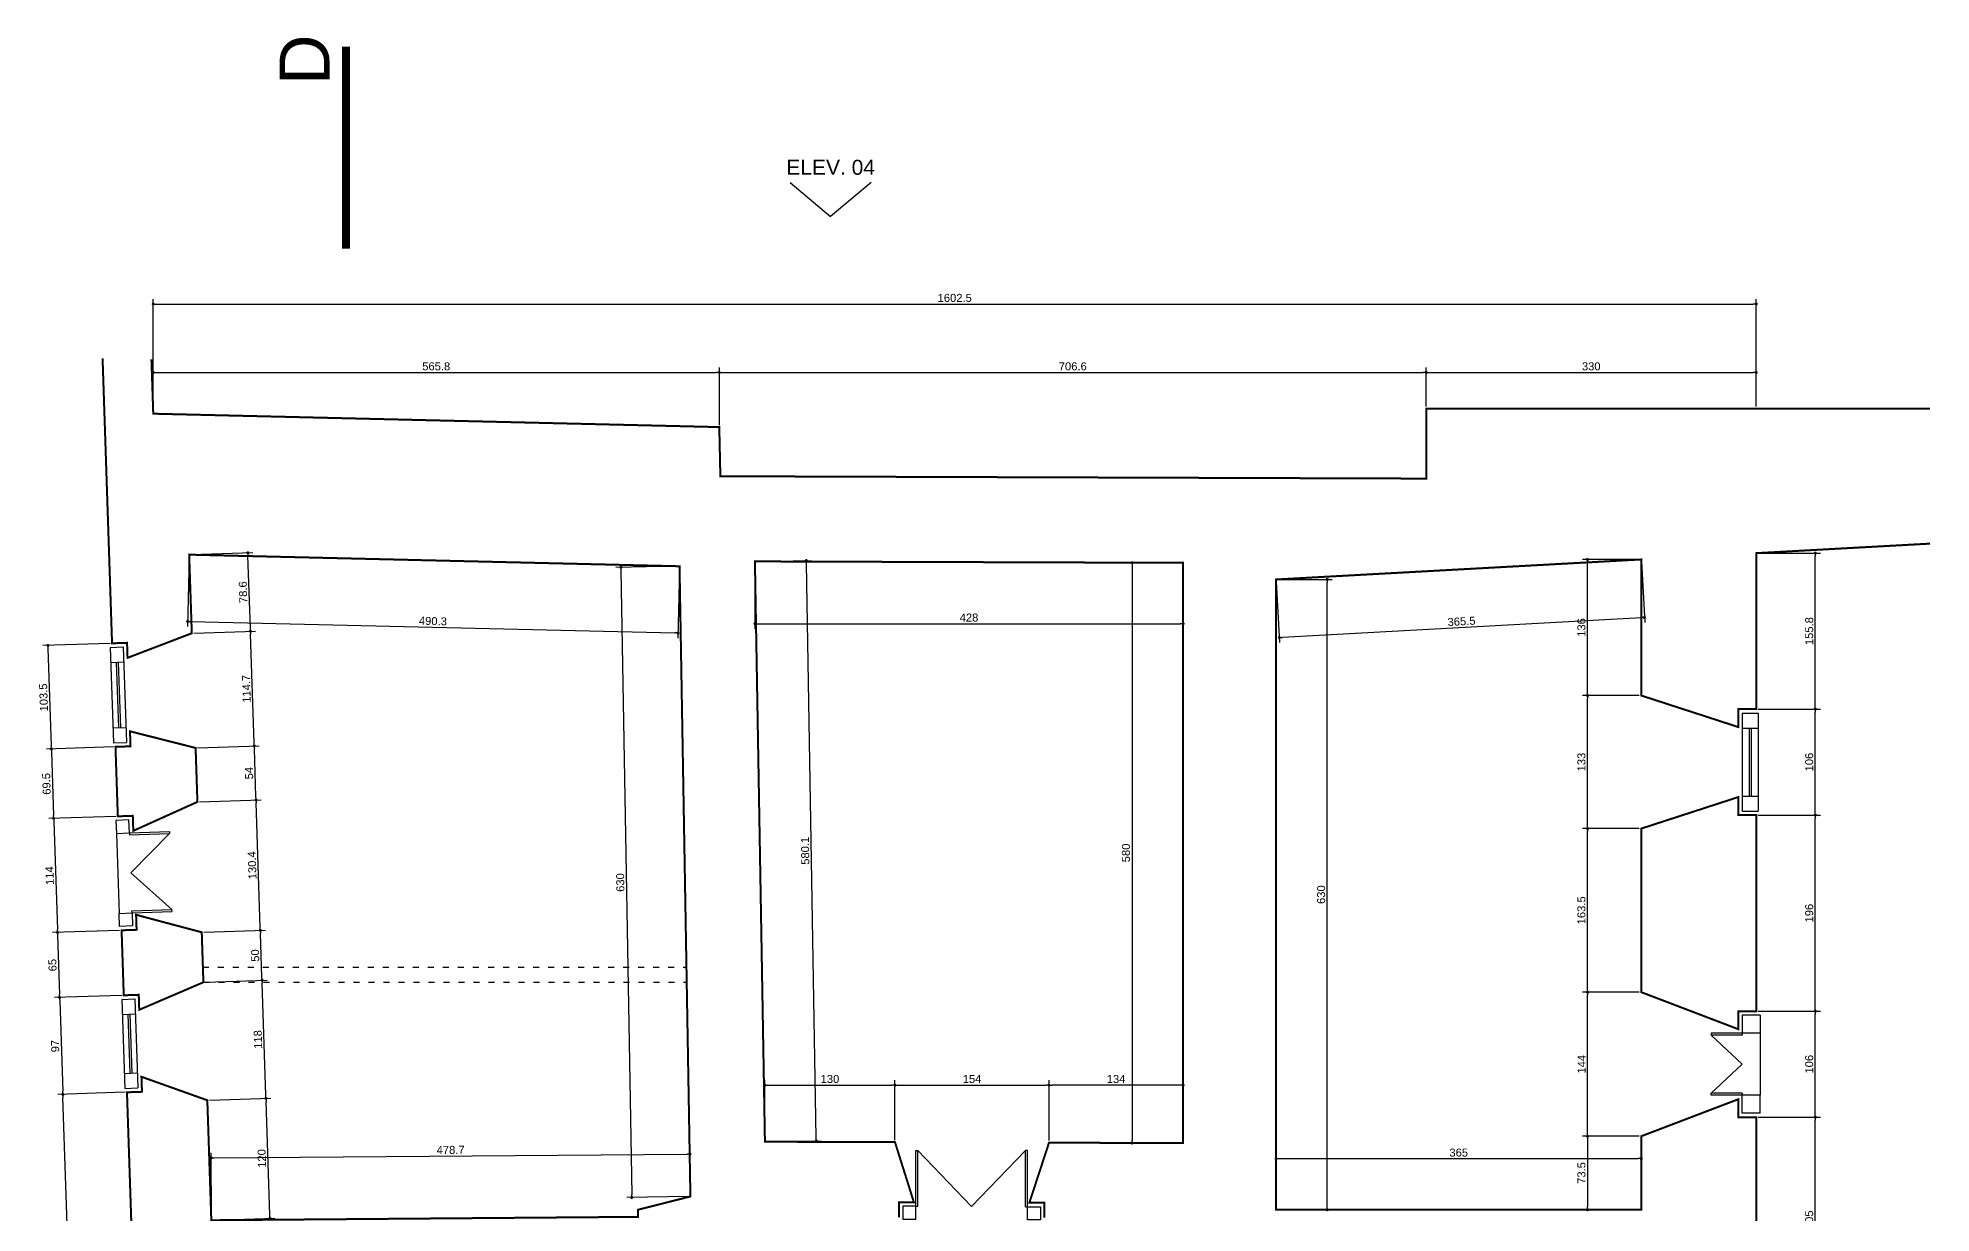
# Model space of a CAD drawing. Extents: x 18300 to 45581, y 436 to 7791.
# Drawn here: x 18641 to 20533, y 6617 to 7791 of the extents above; entities that cross this region are included whole.
import ezdxf

# ---------------------------------------------------------------- set-up
doc = ezdxf.new("R2010")
doc.units = 0
doc.header["$PDMODE"] = 35
doc.linetypes.add('ACAD_ISO03W100', pattern=[30, 12, -18])
doc.linetypes.add('CENTER2', pattern=[28.575, 19.05, -3.175, 3.175, -3.175])
doc.layers.get('0').update_dxf_attribs({"linetype": 'CONTINUOUS'})
doc.layers.get('DEFPOINTS').update_dxf_attribs({"linetype": 'CONTINUOUS'})
for name, color, linetype in [('COTA', 7, 'CONTINUOUS'), ('PAREDE', 7, 'CONTINUOUS'), ('PAREDE_FINA', 7, 'CONTINUOUS')]:
    doc.layers.add(name, color=color, linetype=linetype)
doc.styles.add('TEXTO', font='ARIAL.TTF')
doc.dimstyles.new('COTA', dxfattribs={"dimtxt": 8, "dimasz": 3, "dimexe": 5, "dimexo": 2, "dimgap": 2, "dimtad": 1, "dimdec": 1, "dimzin": 9, "dimdsep": 46, "dimtxsty": 'TEXTO', "dimblk1": 'DOT', "dimblk2": 'DOT', "dimsah": 1, "dimcen": 0, "dimclrd": 256, "dimclre": 256, "dimclrt": 256, "dimadec": 0, "dimazin": 0, "dimtfac": 0.06, "dimtdec": 1, "dimtmove": 0, "dimatfit": 3, "dimldrblk": 'DOT', "dimfxl": 1, "dimtolj": 1, "dimtzin": 0, "dimarcsym": 0})

# ---------------------------------------------------------------- blocks, each defined once
blk = doc.blocks.new('_DOT')
at = {"color": 0, "linetype": 'ByBlock'}
blk.add_line((-0.5, 0), (-1, 0), dxfattribs=at)
at = {"color": 0, "linetype": 'ByBlock', "const_width": 0.5}
blk.add_lwpolyline([(-0.25, 0, 1), (0.25, 0, 1)], format="xyb", close=True, dxfattribs=at)
blk = doc.blocks.new('*D5')
at = {"layer": 'COTA', "lineweight": -2}
for p, q in [((18727.8, 6737.4), (18660.7, 6735.1)), ((18677.1, 6391), (18665.8, 6732.3)), ((18739.3, 6390.1), (18672.2, 6387.8))]:
    blk.add_line(p, q, dxfattribs=at)
at = {"layer": 'DEFPOINTS', "color": 0}
for p in [(18665.7, 6735.3), (18729.8, 6737.4), (18741.3, 6390.1)]:
    blk.add_point(p, dxfattribs=at)
at = {"layer": 'COTA', "lineweight": -2, "xscale": 3, "yscale": 3, "zscale": 3}
for p, rotation in [((18665.7, 6735.3), 91.9039525361614), ((18677.2, 6388), 271.9039525361614)]:
    blk.add_blockref('_DOT', p, dxfattribs=dict(at, rotation=rotation))
at = {"layer": 'COTA', "insert": (18665.3, 6561.4), "char_height": 8, "attachment_point": 5, "rotation": 91.904, "style": 'TEXTO'}
blk.add_mtext('\\A1;347.5', dxfattribs=at)
blk = doc.blocks.new('*D6')
at = {"layer": 'COTA', "lineweight": -2}
for p, q in [((18724.5, 6834.3), (18657.4, 6832.1)), ((18662.5, 6829.3), (18665.6, 6738.3)), ((18727.8, 6737.4), (18660.7, 6735.1))]:
    blk.add_line(p, q, dxfattribs=at)
at = {"layer": 'DEFPOINTS', "color": 0}
for p in [(18726.5, 6834.4), (18665.7, 6735.3), (18729.8, 6737.4)]:
    blk.add_point(p, dxfattribs=at)
at = {"layer": 'COTA', "lineweight": -2, "xscale": 3, "yscale": 3, "zscale": 3}
for p, rotation in [((18662.4, 6832.3), 91.9039525361614), ((18665.7, 6735.3), 271.9039525361614)]:
    blk.add_blockref('_DOT', p, dxfattribs=dict(at, rotation=rotation))
at = {"layer": 'COTA', "insert": (18658, 6783.6), "char_height": 8, "attachment_point": 5, "rotation": 91.904, "style": 'TEXTO'}
blk.add_mtext('\\A1;97', dxfattribs=at)
blk = doc.blocks.new('*D7')
at = {"layer": 'COTA', "lineweight": -2}
for p, q in [((18722.4, 6899.3), (18655.3, 6897.1)), ((18660.4, 6894.2), (18662.3, 6835.3)), ((18724.5, 6834.3), (18657.4, 6832.1))]:
    blk.add_line(p, q, dxfattribs=at)
at = {"layer": 'DEFPOINTS', "color": 0}
for p in [(18724.4, 6899.3), (18662.4, 6832.3), (18726.5, 6834.4)]:
    blk.add_point(p, dxfattribs=at)
at = {"layer": 'COTA', "lineweight": -2, "xscale": 3, "yscale": 3, "zscale": 3}
for p, rotation in [((18660.3, 6897.2), 91.9039525361614), ((18662.4, 6832.3), 271.9039525361614)]:
    blk.add_blockref('_DOT', p, dxfattribs=dict(at, rotation=rotation))
at = {"layer": 'COTA', "insert": (18655.3, 6864.5), "char_height": 8, "attachment_point": 5, "rotation": 91.904, "style": 'TEXTO'}
blk.add_mtext('\\A1;65', dxfattribs=at)
blk = doc.blocks.new('*D8')
at = {"layer": 'COTA', "lineweight": -2}
for p, q in [((18718.6, 7013.2), (18651.5, 7011)), ((18656.6, 7008.2), (18660.2, 6900.2)), ((18722.4, 6899.3), (18655.3, 6897.1))]:
    blk.add_line(p, q, dxfattribs=at)
at = {"layer": 'DEFPOINTS', "color": 0}
for p in [(18720.6, 7013.3), (18660.3, 6897.2), (18724.4, 6899.3)]:
    blk.add_point(p, dxfattribs=at)
at = {"layer": 'COTA', "lineweight": -2, "xscale": 3, "yscale": 3, "zscale": 3}
for p, rotation in [((18656.5, 7011.2), 91.9039525361614), ((18660.3, 6897.2), 271.9039525361614)]:
    blk.add_blockref('_DOT', p, dxfattribs=dict(at, rotation=rotation))
at = {"layer": 'COTA', "insert": (18652.4, 6954), "char_height": 8, "attachment_point": 5, "rotation": 91.904, "style": 'TEXTO'}
blk.add_mtext('\\A1;114', dxfattribs=at)
blk = doc.blocks.new('*D9')
at = {"layer": 'COTA', "lineweight": -2}
for p, q in [((18716.3, 7082.7), (18649.2, 7080.4)), ((18654.3, 7077.6), (18656.4, 7014.2)), ((18718.6, 7013.2), (18651.5, 7011))]:
    blk.add_line(p, q, dxfattribs=at)
at = {"layer": 'DEFPOINTS', "color": 0}
for p in [(18718.3, 7082.7), (18656.5, 7011.2), (18720.6, 7013.3)]:
    blk.add_point(p, dxfattribs=at)
at = {"layer": 'COTA', "lineweight": -2, "xscale": 3, "yscale": 3, "zscale": 3}
for p, rotation in [((18654.2, 7080.6), 91.9039525361614), ((18656.5, 7011.2), 271.9039525361614)]:
    blk.add_blockref('_DOT', p, dxfattribs=dict(at, rotation=rotation))
at = {"layer": 'COTA', "insert": (18649.3, 7045.7), "char_height": 8, "attachment_point": 5, "rotation": 91.904, "style": 'TEXTO'}
blk.add_mtext('\\A1;69.5', dxfattribs=at)
blk = doc.blocks.new('*D10')
at = {"layer": 'COTA', "lineweight": -2}
for p, q in [((18712.8, 7186.1), (18645.7, 7183.9)), ((18650.8, 7181.1), (18654.1, 7083.6)), ((18716.3, 7082.7), (18649.2, 7080.4))]:
    blk.add_line(p, q, dxfattribs=at)
at = {"layer": 'DEFPOINTS', "color": 0}
for p in [(18714.8, 7186.2), (18654.2, 7080.6), (18718.3, 7082.7)]:
    blk.add_point(p, dxfattribs=at)
at = {"layer": 'COTA', "lineweight": -2, "xscale": 3, "yscale": 3, "zscale": 3}
for p, rotation in [((18650.7, 7184.1), 91.9039525361614), ((18654.2, 7080.6), 271.9039525361614)]:
    blk.add_blockref('_DOT', p, dxfattribs=dict(at, rotation=rotation))
at = {"layer": 'COTA', "insert": (18646.4, 7132.1), "char_height": 8, "attachment_point": 5, "rotation": 91.904, "style": 'TEXTO'}
blk.add_mtext('\\A1;103.5', dxfattribs=at)
blk = doc.blocks.new('*D38')
at = {"layer": 'COTA', "lineweight": -2}
for p, q in [((19367.5, 6690), (19367.5, 6749.6)), ((19370.5, 6744.6), (19494.5, 6744.6)), ((19497.5, 6689.6), (19497.5, 6749.6))]:
    blk.add_line(p, q, dxfattribs=at)
at = {"layer": 'DEFPOINTS', "color": 0}
for p in [(19497.5, 6744.6), (19367.5, 6688), (19497.5, 6687.6)]:
    blk.add_point(p, dxfattribs=at)
at = {"layer": 'COTA', "lineweight": -2, "xscale": 3, "yscale": 3, "zscale": 3, "rotation": 180}
blk.add_blockref('_DOT', (19367.5, 6744.6), dxfattribs=at)
at = {"layer": 'COTA', "lineweight": -2, "xscale": 3, "yscale": 3, "zscale": 3}
blk.add_blockref('_DOT', (19497.5, 6744.6), dxfattribs=at)
at = {"layer": 'COTA', "insert": (19432.5, 6750.7), "char_height": 8, "attachment_point": 5, "style": 'TEXTO'}
blk.add_mtext('\\A1;130', dxfattribs=at)
blk = doc.blocks.new('*D39')
at = {"layer": 'COTA', "lineweight": -2}
for p, q in [((19497.5, 6689.6), (19497.5, 6749.6)), ((19500.5, 6744.6), (19648.5, 6744.6)), ((19651.5, 6689.1), (19651.5, 6749.6))]:
    blk.add_line(p, q, dxfattribs=at)
at = {"layer": 'DEFPOINTS', "color": 0}
for p in [(19651.5, 6744.6), (19497.5, 6687.6), (19651.5, 6687.1)]:
    blk.add_point(p, dxfattribs=at)
at = {"layer": 'COTA', "lineweight": -2, "xscale": 3, "yscale": 3, "zscale": 3, "rotation": 180}
blk.add_blockref('_DOT', (19497.5, 6744.6), dxfattribs=at)
at = {"layer": 'COTA', "lineweight": -2, "xscale": 3, "yscale": 3, "zscale": 3}
blk.add_blockref('_DOT', (19651.5, 6744.6), dxfattribs=at)
at = {"layer": 'COTA', "insert": (19574.5, 6750.7), "char_height": 8, "attachment_point": 5, "style": 'TEXTO'}
blk.add_mtext('\\A1;154', dxfattribs=at)
blk = doc.blocks.new('*D40')
at = {"layer": 'COTA', "lineweight": -2}
for p, q in [((19651.5, 6689.1), (19651.5, 6749.6)), ((19782.5, 6744.6), (19654.5, 6744.6)), ((19785.5, 6688.7), (19785.5, 6749.6))]:
    blk.add_line(p, q, dxfattribs=at)
at = {"layer": 'DEFPOINTS', "color": 0}
for p in [(19651.5, 6744.6), (19651.5, 6687.1), (19785.5, 6686.7)]:
    blk.add_point(p, dxfattribs=at)
at = {"layer": 'COTA', "lineweight": -2, "xscale": 3, "yscale": 3, "zscale": 3, "rotation": 180}
blk.add_blockref('_DOT', (19651.5, 6744.6), dxfattribs=at)
at = {"layer": 'COTA', "lineweight": -2, "xscale": 3, "yscale": 3, "zscale": 3}
blk.add_blockref('_DOT', (19785.5, 6744.6), dxfattribs=at)
at = {"layer": 'COTA', "insert": (19718.5, 6750.7), "char_height": 8, "attachment_point": 5, "style": 'TEXTO'}
blk.add_mtext('\\A1;134', dxfattribs=at)
blk = doc.blocks.new('*D41')
at = {"layer": 'COTA', "lineweight": -2}
for p, q in [((18814.4, 6611.6), (18813.9, 6676.8)), ((18817, 6671.8), (19289.6, 6675.6)), ((19293, 6635.3), (19292.6, 6680.6))]:
    blk.add_line(p, q, dxfattribs=at)
at = {"layer": 'DEFPOINTS', "color": 0}
for p in [(19292.6, 6675.6), (19293, 6633.3), (18814.5, 6609.6)]:
    blk.add_point(p, dxfattribs=at)
at = {"layer": 'COTA', "lineweight": -2, "xscale": 3, "yscale": 3, "zscale": 3}
for p, rotation in [((18814, 6671.8), 180.4544292221584), ((19292.6, 6675.6), 0.4544292221584407)]:
    blk.add_blockref('_DOT', p, dxfattribs=dict(at, rotation=rotation))
at = {"layer": 'COTA', "insert": (19053.3, 6679.8), "char_height": 8, "attachment_point": 5, "rotation": 0.4544, "style": 'TEXTO'}
blk.add_mtext('\\A1;478.7', dxfattribs=at)
blk = doc.blocks.new('*D42')
at = {"layer": 'COTA', "lineweight": -2}
for p, q in [((18812.1, 6729.5), (18873.7, 6731.6)), ((18872.6, 6614.5), (18868.8, 6728.4)), ((18816.5, 6609.6), (18877.7, 6611.7))]:
    blk.add_line(p, q, dxfattribs=at)
at = {"layer": 'DEFPOINTS', "color": 0}
for p in [(18810.1, 6729.5), (18868.7, 6731.4), (18814.5, 6609.6)]:
    blk.add_point(p, dxfattribs=at)
at = {"layer": 'COTA', "lineweight": -2, "xscale": 3, "yscale": 3, "zscale": 3}
for p, rotation in [((18868.7, 6731.4), 91.9039525361614), ((18872.7, 6611.5), 271.9039525361614)]:
    blk.add_blockref('_DOT', p, dxfattribs=dict(at, rotation=rotation))
at = {"layer": 'COTA', "insert": (18864.6, 6671.3), "char_height": 8, "attachment_point": 5, "rotation": 91.904, "style": 'TEXTO'}
blk.add_mtext('\\A1;120', dxfattribs=at)
blk = doc.blocks.new('*D43')
at = {"layer": 'COTA', "lineweight": -2}
for p, q in [((18808.1, 6847.5), (18869.8, 6849.5)), ((18868.6, 6734.4), (18864.9, 6846.4)), ((18812.1, 6729.5), (18873.7, 6731.6))]:
    blk.add_line(p, q, dxfattribs=at)
at = {"layer": 'DEFPOINTS', "color": 0}
for p in [(18806.1, 6847.4), (18864.8, 6849.4), (18810.1, 6729.5)]:
    blk.add_point(p, dxfattribs=at)
at = {"layer": 'COTA', "lineweight": -2, "xscale": 3, "yscale": 3, "zscale": 3}
for p, rotation in [((18864.8, 6849.4), 91.9039525361614), ((18868.7, 6731.4), 271.9039525361614)]:
    blk.add_blockref('_DOT', p, dxfattribs=dict(at, rotation=rotation))
at = {"layer": 'COTA', "insert": (18860.7, 6790.2), "char_height": 8, "attachment_point": 5, "rotation": 91.904, "style": 'TEXTO'}
blk.add_mtext('\\A1;118', dxfattribs=at)
blk = doc.blocks.new('*D44')
at = {"layer": 'COTA', "lineweight": -2}
for p, q in [((18806.5, 6897.5), (18868.1, 6899.5)), ((18864.7, 6852.4), (18863.2, 6896.3)), ((18808.1, 6847.5), (18869.8, 6849.5))]:
    blk.add_line(p, q, dxfattribs=at)
at = {"layer": 'DEFPOINTS', "color": 0}
for p in [(18804.5, 6897.4), (18863.1, 6899.3), (18806.1, 6847.4)]:
    blk.add_point(p, dxfattribs=at)
at = {"layer": 'COTA', "lineweight": -2, "xscale": 3, "yscale": 3, "zscale": 3}
for p, rotation in [((18863.1, 6899.3), 91.9039525361614), ((18864.8, 6849.4), 271.9039525361614)]:
    blk.add_blockref('_DOT', p, dxfattribs=dict(at, rotation=rotation))
at = {"layer": 'COTA', "insert": (18857.9, 6874.1), "char_height": 8, "attachment_point": 5, "rotation": 91.904, "style": 'TEXTO'}
blk.add_mtext('\\A1;50', dxfattribs=at)
blk = doc.blocks.new('*D45')
at = {"layer": 'COTA', "lineweight": -2}
for p, q in [((18802.2, 7027.8), (18863.8, 7029.8)), ((18863, 6902.3), (18858.9, 7026.6)), ((18806.5, 6897.5), (18868.1, 6899.5))]:
    blk.add_line(p, q, dxfattribs=at)
at = {"layer": 'DEFPOINTS', "color": 0}
for p in [(18800.2, 7027.7), (18858.8, 7029.6), (18804.5, 6897.4)]:
    blk.add_point(p, dxfattribs=at)
at = {"layer": 'COTA', "lineweight": -2, "xscale": 3, "yscale": 3, "zscale": 3}
for p, rotation in [((18858.8, 7029.6), 91.9039525361614), ((18863.1, 6899.3), 271.9039525361614)]:
    blk.add_blockref('_DOT', p, dxfattribs=dict(at, rotation=rotation))
at = {"layer": 'COTA', "insert": (18854.9, 6964.3), "char_height": 8, "attachment_point": 5, "rotation": 91.904, "style": 'TEXTO'}
blk.add_mtext('\\A1;130.4', dxfattribs=at)
blk = doc.blocks.new('*D46')
at = {"layer": 'COTA', "lineweight": -2}
for p, q in [((18800.4, 7081.7), (18862, 7083.8)), ((18858.7, 7032.6), (18857.1, 7080.6)), ((18802.2, 7027.8), (18863.8, 7029.8))]:
    blk.add_line(p, q, dxfattribs=at)
at = {"layer": 'DEFPOINTS', "color": 0}
for p in [(18798.4, 7081.6), (18857, 7083.6), (18800.2, 7027.7)]:
    blk.add_point(p, dxfattribs=at)
at = {"layer": 'COTA', "lineweight": -2, "xscale": 3, "yscale": 3, "zscale": 3}
for p, rotation in [((18857, 7083.6), 91.9039525361614), ((18858.8, 7029.6), 271.9039525361614)]:
    blk.add_blockref('_DOT', p, dxfattribs=dict(at, rotation=rotation))
at = {"layer": 'COTA', "insert": (18851.8, 7056.4), "char_height": 8, "attachment_point": 5, "rotation": 91.904, "style": 'TEXTO'}
blk.add_mtext('\\A1;54', dxfattribs=at)
blk = doc.blocks.new('*D47')
at = {"layer": 'COTA', "lineweight": -2}
for p, q in [((18796.6, 7196.3), (18858.2, 7198.4)), ((18856.9, 7086.6), (18853.3, 7195.2)), ((18800.4, 7081.7), (18862, 7083.8))]:
    blk.add_line(p, q, dxfattribs=at)
at = {"layer": 'DEFPOINTS', "color": 0}
for p in [(18794.6, 7196.2), (18853.2, 7198.2), (18798.4, 7081.6)]:
    blk.add_point(p, dxfattribs=at)
at = {"layer": 'COTA', "lineweight": -2, "xscale": 3, "yscale": 3, "zscale": 3}
for p, rotation in [((18853.2, 7198.2), 91.9039525361614), ((18857, 7083.6), 271.9039525361614)]:
    blk.add_blockref('_DOT', p, dxfattribs=dict(at, rotation=rotation))
at = {"layer": 'COTA', "insert": (18849.1, 7140.7), "char_height": 8, "attachment_point": 5, "rotation": 91.904, "style": 'TEXTO'}
blk.add_mtext('\\A1;114.7', dxfattribs=at)
blk = doc.blocks.new('*D48')
at = {"layer": 'COTA', "lineweight": -2}
for p, q in [((18793.9, 7274.9), (18855.6, 7276.9)), ((18853.1, 7201.2), (18850.7, 7273.7)), ((18796.6, 7196.3), (18858.2, 7198.4))]:
    blk.add_line(p, q, dxfattribs=at)
at = {"layer": 'DEFPOINTS', "color": 0}
for p in [(18791.9, 7274.8), (18850.6, 7276.7), (18794.6, 7196.2)]:
    blk.add_point(p, dxfattribs=at)
at = {"layer": 'COTA', "lineweight": -2, "xscale": 3, "yscale": 3, "zscale": 3}
for p, rotation in [((18850.6, 7276.7), 91.9039525361614), ((18853.2, 7198.2), 271.9039525361614)]:
    blk.add_blockref('_DOT', p, dxfattribs=dict(at, rotation=rotation))
at = {"layer": 'COTA', "insert": (18845.8, 7237.3), "char_height": 8, "attachment_point": 5, "rotation": 91.904, "style": 'TEXTO'}
blk.add_mtext('\\A1;78.6', dxfattribs=at)
blk = doc.blocks.new('*D49')
at = {"layer": 'COTA', "lineweight": -2}
for p, q in [((18791.9, 7272.8), (18790.2, 7203.1)), ((19282.1, 7261.2), (19280.4, 7191.5)), ((18793.4, 7208.1), (19277.5, 7196.6))]:
    blk.add_line(p, q, dxfattribs=at)
at = {"layer": 'DEFPOINTS', "color": 0}
for p in [(18791.9, 7274.8), (19282.1, 7263.2), (19280.5, 7196.5)]:
    blk.add_point(p, dxfattribs=at)
at = {"layer": 'COTA', "lineweight": -2, "xscale": 3, "yscale": 3, "zscale": 3}
for p, rotation in [((18790.4, 7208.1), 178.6461982686589), ((19280.5, 7196.5), 358.6461982686588)]:
    blk.add_blockref('_DOT', p, dxfattribs=dict(at, rotation=rotation))
at = {"layer": 'COTA', "insert": (19035.6, 7208.4), "char_height": 8, "attachment_point": 5, "rotation": 358.6462, "style": 'TEXTO'}
blk.add_mtext('\\A1;490.3', dxfattribs=at)
blk = doc.blocks.new('*D50')
at = {"layer": 'COTA', "lineweight": -2}
for p, q in [((19280.1, 7263.2), (19218.5, 7262.1)), ((19223.6, 7259.2), (19234.3, 6635.3)), ((19291, 6633.3), (19229.4, 6632.2))]:
    blk.add_line(p, q, dxfattribs=at)
at = {"layer": 'DEFPOINTS', "color": 0}
for p in [(19282.1, 7263.2), (19234.4, 6632.3), (19293, 6633.3)]:
    blk.add_point(p, dxfattribs=at)
at = {"layer": 'COTA', "lineweight": -2, "xscale": 3, "yscale": 3, "zscale": 3}
for p, rotation in [((19223.5, 7262.2), 90.98769351816294), ((19234.4, 6632.3), 270.9876935181629)]:
    blk.add_blockref('_DOT', p, dxfattribs=dict(at, rotation=rotation))
at = {"layer": 'COTA', "insert": (19222.9, 6947.1), "char_height": 8, "attachment_point": 5, "rotation": 90.9877, "style": 'TEXTO'}
blk.add_mtext('\\A1;630', dxfattribs=at)
blk = doc.blocks.new('*D51')
at = {"layer": 'COTA', "lineweight": -2}
for p, q in [((19359.5, 7268.1), (19413.8, 7269)), ((19418.8, 6691.9), (19408.9, 7266)), ((19369.5, 6688.1), (19423.8, 6689))]:
    blk.add_line(p, q, dxfattribs=at)
at = {"layer": 'DEFPOINTS', "color": 0}
for p in [(19357.5, 7268.1), (19408.8, 7268.9), (19367.5, 6688)]:
    blk.add_point(p, dxfattribs=at)
at = {"layer": 'COTA', "lineweight": -2, "xscale": 3, "yscale": 3, "zscale": 3}
for p, rotation in [((19408.8, 7268.9), 90.98769351816294), ((19418.8, 6688.9), 270.9876935181629)]:
    blk.add_blockref('_DOT', p, dxfattribs=dict(at, rotation=rotation))
at = {"layer": 'COTA', "insert": (19407.7, 6978.8), "char_height": 8, "attachment_point": 5, "rotation": 90.9877, "style": 'TEXTO'}
blk.add_mtext('\\A1;580.1', dxfattribs=at)
blk = doc.blocks.new('*D52')
at = {"layer": 'COTA', "lineweight": -2}
for p, q in [((19357.5, 7266.1), (19357.5, 7200.8)), ((19785.5, 7264.7), (19785.5, 7200.8)), ((19360.5, 7205.8), (19782.5, 7205.8))]:
    blk.add_line(p, q, dxfattribs=at)
at = {"layer": 'DEFPOINTS', "color": 0}
for p in [(19357.5, 7268.1), (19785.5, 7266.7), (19785.5, 7205.8)]:
    blk.add_point(p, dxfattribs=at)
at = {"layer": 'COTA', "lineweight": -2, "xscale": 3, "yscale": 3, "zscale": 3, "rotation": 180}
blk.add_blockref('_DOT', (19357.5, 7205.8), dxfattribs=at)
at = {"layer": 'COTA', "lineweight": -2, "xscale": 3, "yscale": 3, "zscale": 3}
blk.add_blockref('_DOT', (19785.5, 7205.8), dxfattribs=at)
at = {"layer": 'COTA', "insert": (19571.5, 7211.9), "char_height": 8, "attachment_point": 5, "style": 'TEXTO'}
blk.add_mtext('\\A1;428', dxfattribs=at)
blk = doc.blocks.new('*D53')
at = {"layer": 'COTA', "lineweight": -2}
for p, q in [((19783.5, 7266.7), (19729.5, 7266.7)), ((19734.5, 7263.7), (19734.5, 6689.7)), ((19783.5, 6686.7), (19729.5, 6686.7))]:
    blk.add_line(p, q, dxfattribs=at)
at = {"layer": 'DEFPOINTS', "color": 0}
for p in [(19785.5, 7266.7), (19734.5, 6686.7), (19785.5, 6686.7)]:
    blk.add_point(p, dxfattribs=at)
at = {"layer": 'COTA', "lineweight": -2, "xscale": 3, "yscale": 3, "zscale": 3}
for p, rotation in [((19734.5, 7266.7), 90), ((19734.5, 6686.7), 270)]:
    blk.add_blockref('_DOT', p, dxfattribs=dict(at, rotation=rotation))
at = {"layer": 'COTA', "insert": (19728.4, 6976.7), "char_height": 8, "attachment_point": 5, "rotation": 90, "style": 'TEXTO'}
blk.add_mtext('\\A1;580', dxfattribs=at)
blk = doc.blocks.new('*D55')
at = {"layer": 'COTA', "lineweight": -2}
for p, q in [((18756, 7417.7), (18756, 7461.9)), ((18759, 7456.9), (19318.9, 7456.9)), ((19321.9, 7404.3), (19321.9, 7461.9))]:
    blk.add_line(p, q, dxfattribs=at)
at = {"layer": 'DEFPOINTS', "color": 0}
for p in [(19321.9, 7456.9), (18756, 7415.7), (19321.9, 7402.3)]:
    blk.add_point(p, dxfattribs=at)
at = {"layer": 'COTA', "lineweight": -2, "xscale": 3, "yscale": 3, "zscale": 3, "rotation": 180}
blk.add_blockref('_DOT', (18756, 7456.9), dxfattribs=at)
at = {"layer": 'COTA', "lineweight": -2, "xscale": 3, "yscale": 3, "zscale": 3}
blk.add_blockref('_DOT', (19321.9, 7456.9), dxfattribs=at)
at = {"layer": 'COTA', "insert": (19038.9, 7463), "char_height": 8, "attachment_point": 5, "style": 'TEXTO'}
blk.add_mtext('\\A1;565.8', dxfattribs=at)
blk = doc.blocks.new('*D56')
at = {"layer": 'COTA', "lineweight": -2}
for p, q in [((19321.9, 7404.3), (19321.9, 7461.9)), ((19324.9, 7456.9), (20025.5, 7456.9)), ((20028.5, 7422.9), (20028.5, 7461.9))]:
    blk.add_line(p, q, dxfattribs=at)
at = {"layer": 'DEFPOINTS', "color": 0}
for p in [(20028.5, 7456.9), (20028.5, 7420.9), (19321.9, 7402.3)]:
    blk.add_point(p, dxfattribs=at)
at = {"layer": 'COTA', "lineweight": -2, "xscale": 3, "yscale": 3, "zscale": 3, "rotation": 180}
blk.add_blockref('_DOT', (19321.9, 7456.9), dxfattribs=at)
at = {"layer": 'COTA', "lineweight": -2, "xscale": 3, "yscale": 3, "zscale": 3}
blk.add_blockref('_DOT', (20028.5, 7456.9), dxfattribs=at)
at = {"layer": 'COTA', "insert": (19675.2, 7463), "char_height": 8, "attachment_point": 5, "style": 'TEXTO'}
blk.add_mtext('\\A1;706.6', dxfattribs=at)
blk = doc.blocks.new('*D57')
at = {"layer": 'COTA', "lineweight": -2}
for p, q in [((18756, 7417.7), (18756, 7530.3)), ((18759, 7525.3), (20355.5, 7525.3)), ((20358.5, 7422.9), (20358.5, 7530.3))]:
    blk.add_line(p, q, dxfattribs=at)
at = {"layer": 'DEFPOINTS', "color": 0}
for p in [(20358.5, 7525.3), (20358.5, 7420.9), (18756, 7415.7)]:
    blk.add_point(p, dxfattribs=at)
at = {"layer": 'COTA', "lineweight": -2, "xscale": 3, "yscale": 3, "zscale": 3, "rotation": 180}
blk.add_blockref('_DOT', (18756, 7525.3), dxfattribs=at)
at = {"layer": 'COTA', "lineweight": -2, "xscale": 3, "yscale": 3, "zscale": 3}
blk.add_blockref('_DOT', (20358.5, 7525.3), dxfattribs=at)
at = {"layer": 'COTA', "insert": (19557.2, 7531.4), "char_height": 8, "attachment_point": 5, "style": 'TEXTO'}
blk.add_mtext('\\A1;1602.5', dxfattribs=at)
blk = doc.blocks.new('*D58')
at = {"layer": 'COTA', "lineweight": -2}
for p, q in [((20028.5, 7422.9), (20028.5, 7461.9)), ((20031.5, 7456.9), (20355.5, 7456.9)), ((20358.5, 7424.9), (20358.5, 7461.9))]:
    blk.add_line(p, q, dxfattribs=at)
at = {"layer": 'DEFPOINTS', "color": 0}
for p in [(20358.5, 7456.9), (20028.5, 7420.9), (20358.5, 7422.9)]:
    blk.add_point(p, dxfattribs=at)
at = {"layer": 'COTA', "lineweight": -2, "xscale": 3, "yscale": 3, "zscale": 3, "rotation": 180}
blk.add_blockref('_DOT', (20028.5, 7456.9), dxfattribs=at)
at = {"layer": 'COTA', "lineweight": -2, "xscale": 3, "yscale": 3, "zscale": 3}
blk.add_blockref('_DOT', (20358.5, 7456.9), dxfattribs=at)
at = {"layer": 'COTA', "insert": (20193.5, 7463), "char_height": 8, "attachment_point": 5, "style": 'TEXTO'}
blk.add_mtext('\\A1;330', dxfattribs=at)
blk = doc.blocks.new('*D80')
at = {"layer": 'COTA', "lineweight": -2}
for p, q in [((19878.5, 6622), (19878.5, 6676.1)), ((19881.5, 6671.1), (20240.5, 6671.1)), ((20243.5, 6622), (20243.5, 6676.1))]:
    blk.add_line(p, q, dxfattribs=at)
at = {"layer": 'DEFPOINTS', "color": 0}
for p in [(20243.5, 6671.1), (19878.5, 6620), (20243.5, 6620)]:
    blk.add_point(p, dxfattribs=at)
at = {"layer": 'COTA', "lineweight": -2, "xscale": 3, "yscale": 3, "zscale": 3, "rotation": 180}
blk.add_blockref('_DOT', (19878.5, 6671.1), dxfattribs=at)
at = {"layer": 'COTA', "lineweight": -2, "xscale": 3, "yscale": 3, "zscale": 3}
blk.add_blockref('_DOT', (20243.5, 6671.1), dxfattribs=at)
at = {"layer": 'COTA', "insert": (20061, 6677.1), "char_height": 8, "attachment_point": 5, "style": 'TEXTO'}
blk.add_mtext('\\A1;365', dxfattribs=at)
blk = doc.blocks.new('*D81')
at = {"layer": 'COTA', "lineweight": -2}
for p, q in [((20241.5, 6693.5), (20184.8, 6693.5)), ((20189.8, 6690.5), (20189.8, 6623)), ((20241.5, 6620), (20184.8, 6620))]:
    blk.add_line(p, q, dxfattribs=at)
at = {"layer": 'DEFPOINTS', "color": 0}
for p in [(20243.5, 6693.5), (20189.8, 6620), (20243.5, 6620)]:
    blk.add_point(p, dxfattribs=at)
at = {"layer": 'COTA', "lineweight": -2, "xscale": 3, "yscale": 3, "zscale": 3}
for p, rotation in [((20189.8, 6693.5), 90), ((20189.8, 6620), 270)]:
    blk.add_blockref('_DOT', p, dxfattribs=dict(at, rotation=rotation))
at = {"layer": 'COTA', "insert": (20183.7, 6656.8), "char_height": 8, "attachment_point": 5, "rotation": 90, "style": 'TEXTO'}
blk.add_mtext('\\A1;73.5', dxfattribs=at)
blk = doc.blocks.new('*D82')
at = {"layer": 'COTA', "lineweight": -2}
for p, q in [((20241.5, 6837.5), (20184.8, 6837.5)), ((20189.8, 6696.5), (20189.8, 6834.5)), ((20241.5, 6693.5), (20184.8, 6693.5))]:
    blk.add_line(p, q, dxfattribs=at)
at = {"layer": 'DEFPOINTS', "color": 0}
for p in [(20189.8, 6837.5), (20243.5, 6837.5), (20243.5, 6693.5)]:
    blk.add_point(p, dxfattribs=at)
at = {"layer": 'COTA', "lineweight": -2, "xscale": 3, "yscale": 3, "zscale": 3}
for p, rotation in [((20189.8, 6837.5), 90), ((20189.8, 6693.5), 270)]:
    blk.add_blockref('_DOT', p, dxfattribs=dict(at, rotation=rotation))
at = {"layer": 'COTA', "insert": (20183.8, 6765.5), "char_height": 8, "attachment_point": 5, "rotation": 90, "style": 'TEXTO'}
blk.add_mtext('\\A1;144', dxfattribs=at)
blk = doc.blocks.new('*D83')
at = {"layer": 'COTA', "lineweight": -2}
for p, q in [((20241.5, 7001), (20184.8, 7001)), ((20189.8, 6840.5), (20189.8, 6998)), ((20241.5, 6837.5), (20184.8, 6837.5))]:
    blk.add_line(p, q, dxfattribs=at)
at = {"layer": 'DEFPOINTS', "color": 0}
for p in [(20189.8, 7001), (20243.5, 7001), (20243.5, 6837.5)]:
    blk.add_point(p, dxfattribs=at)
at = {"layer": 'COTA', "lineweight": -2, "xscale": 3, "yscale": 3, "zscale": 3}
for p, rotation in [((20189.8, 7001), 90), ((20189.8, 6837.5), 270)]:
    blk.add_blockref('_DOT', p, dxfattribs=dict(at, rotation=rotation))
at = {"layer": 'COTA', "insert": (20183.7, 6919.3), "char_height": 8, "attachment_point": 5, "rotation": 90, "style": 'TEXTO'}
blk.add_mtext('\\A1;163.5', dxfattribs=at)
blk = doc.blocks.new('*D84')
at = {"layer": 'COTA', "lineweight": -2}
for p, q in [((20241.5, 7134), (20184.8, 7134)), ((20189.8, 7004), (20189.8, 7131)), ((20241.5, 7001), (20184.8, 7001))]:
    blk.add_line(p, q, dxfattribs=at)
at = {"layer": 'DEFPOINTS', "color": 0}
for p in [(20189.8, 7134), (20243.5, 7134), (20243.5, 7001)]:
    blk.add_point(p, dxfattribs=at)
at = {"layer": 'COTA', "lineweight": -2, "xscale": 3, "yscale": 3, "zscale": 3}
for p, rotation in [((20189.8, 7134), 90), ((20189.8, 7001), 270)]:
    blk.add_blockref('_DOT', p, dxfattribs=dict(at, rotation=rotation))
at = {"layer": 'COTA', "insert": (20183.7, 7067.5), "char_height": 8, "attachment_point": 5, "rotation": 90, "style": 'TEXTO'}
blk.add_mtext('\\A1;133', dxfattribs=at)
blk = doc.blocks.new('*D85')
at = {"layer": 'COTA', "lineweight": -2}
for p, q in [((20241.5, 7270), (20184.8, 7270)), ((20189.8, 7137), (20189.8, 7267)), ((20241.5, 7134), (20184.8, 7134))]:
    blk.add_line(p, q, dxfattribs=at)
at = {"layer": 'DEFPOINTS', "color": 0}
for p in [(20189.8, 7270), (20243.5, 7270), (20243.5, 7134)]:
    blk.add_point(p, dxfattribs=at)
at = {"layer": 'COTA', "lineweight": -2, "xscale": 3, "yscale": 3, "zscale": 3}
for p, rotation in [((20189.8, 7270), 90), ((20189.8, 7134), 270)]:
    blk.add_blockref('_DOT', p, dxfattribs=dict(at, rotation=rotation))
at = {"layer": 'COTA', "insert": (20183.7, 7202), "char_height": 8, "attachment_point": 5, "rotation": 90, "style": 'TEXTO'}
blk.add_mtext('\\A1;136', dxfattribs=at)
blk = doc.blocks.new('*D86')
at = {"layer": 'COTA', "lineweight": -2}
for p, q in [((20360.5, 6712.5), (20422.5, 6712.5)), ((20417.5, 6510.5), (20417.5, 6709.5)), ((20360.5, 6507.5), (20422.5, 6507.5))]:
    blk.add_line(p, q, dxfattribs=at)
at = {"layer": 'DEFPOINTS', "color": 0}
for p in [(20358.5, 6712.5), (20417.5, 6712.5), (20358.5, 6507.5)]:
    blk.add_point(p, dxfattribs=at)
at = {"layer": 'COTA', "lineweight": -2, "xscale": 3, "yscale": 3, "zscale": 3}
for p, rotation in [((20417.5, 6712.5), 90), ((20417.5, 6507.5), 270)]:
    blk.add_blockref('_DOT', p, dxfattribs=dict(at, rotation=rotation))
at = {"layer": 'COTA', "insert": (20411.4, 6610), "char_height": 8, "attachment_point": 5, "rotation": 90, "style": 'TEXTO'}
blk.add_mtext('\\A1;205', dxfattribs=at)
blk = doc.blocks.new('*D87')
at = {"layer": 'COTA', "lineweight": -2}
for p, q in [((20360.5, 6818.5), (20422.5, 6818.5)), ((20417.5, 6715.5), (20417.5, 6815.5)), ((20360.5, 6712.5), (20422.5, 6712.5))]:
    blk.add_line(p, q, dxfattribs=at)
at = {"layer": 'DEFPOINTS', "color": 0}
for p in [(20358.5, 6818.5), (20417.5, 6818.5), (20358.5, 6712.5)]:
    blk.add_point(p, dxfattribs=at)
at = {"layer": 'COTA', "lineweight": -2, "xscale": 3, "yscale": 3, "zscale": 3}
for p, rotation in [((20417.5, 6818.5), 90), ((20417.5, 6712.5), 270)]:
    blk.add_blockref('_DOT', p, dxfattribs=dict(at, rotation=rotation))
at = {"layer": 'COTA', "insert": (20411.4, 6765.5), "char_height": 8, "attachment_point": 5, "rotation": 90, "style": 'TEXTO'}
blk.add_mtext('\\A1;106', dxfattribs=at)
blk = doc.blocks.new('*D88')
at = {"layer": 'COTA', "lineweight": -2}
for p, q in [((20360.5, 7014.5), (20422.5, 7014.5)), ((20417.5, 6821.5), (20417.5, 7011.5)), ((20360.5, 6818.5), (20422.5, 6818.5))]:
    blk.add_line(p, q, dxfattribs=at)
at = {"layer": 'DEFPOINTS', "color": 0}
for p in [(20358.5, 7014.5), (20417.5, 7014.5), (20358.5, 6818.5)]:
    blk.add_point(p, dxfattribs=at)
at = {"layer": 'COTA', "lineweight": -2, "xscale": 3, "yscale": 3, "zscale": 3}
for p, rotation in [((20417.5, 7014.5), 90), ((20417.5, 6818.5), 270)]:
    blk.add_blockref('_DOT', p, dxfattribs=dict(at, rotation=rotation))
at = {"layer": 'COTA', "insert": (20411.4, 6916.5), "char_height": 8, "attachment_point": 5, "rotation": 90, "style": 'TEXTO'}
blk.add_mtext('\\A1;196', dxfattribs=at)
blk = doc.blocks.new('*D89')
at = {"layer": 'COTA', "lineweight": -2}
for p, q in [((20360.5, 7120.5), (20422.5, 7120.5)), ((20417.5, 7017.5), (20417.5, 7117.5)), ((20360.5, 7014.5), (20422.5, 7014.5))]:
    blk.add_line(p, q, dxfattribs=at)
at = {"layer": 'DEFPOINTS', "color": 0}
for p in [(20358.5, 7120.5), (20417.5, 7120.5), (20358.5, 7014.5)]:
    blk.add_point(p, dxfattribs=at)
at = {"layer": 'COTA', "lineweight": -2, "xscale": 3, "yscale": 3, "zscale": 3}
for p, rotation in [((20417.5, 7120.5), 90), ((20417.5, 7014.5), 270)]:
    blk.add_blockref('_DOT', p, dxfattribs=dict(at, rotation=rotation))
at = {"layer": 'COTA', "insert": (20411.4, 7067.5), "char_height": 8, "attachment_point": 5, "rotation": 90, "style": 'TEXTO'}
blk.add_mtext('\\A1;106', dxfattribs=at)
blk = doc.blocks.new('*D90')
at = {"layer": 'COTA', "lineweight": -2}
for p, q in [((20360.5, 7276.3), (20422.5, 7276.3)), ((20417.5, 7123.5), (20417.5, 7273.3)), ((20360.5, 7120.5), (20422.5, 7120.5))]:
    blk.add_line(p, q, dxfattribs=at)
at = {"layer": 'DEFPOINTS', "color": 0}
for p in [(20358.5, 7276.3), (20417.5, 7276.3), (20358.5, 7120.5)]:
    blk.add_point(p, dxfattribs=at)
at = {"layer": 'COTA', "lineweight": -2, "xscale": 3, "yscale": 3, "zscale": 3}
for p, rotation in [((20417.5, 7276.3), 90), ((20417.5, 7120.5), 270)]:
    blk.add_blockref('_DOT', p, dxfattribs=dict(at, rotation=rotation))
at = {"layer": 'COTA', "insert": (20411.4, 7198.4), "char_height": 8, "attachment_point": 5, "rotation": 90, "style": 'TEXTO'}
blk.add_mtext('\\A1;155.8', dxfattribs=at)
blk = doc.blocks.new('*D91')
at = {"layer": 'COTA', "lineweight": -2}
for p, q in [((19880.5, 7250), (19934.5, 7250)), ((19929.5, 6623), (19929.5, 7247)), ((19880.5, 6620), (19934.5, 6620))]:
    blk.add_line(p, q, dxfattribs=at)
at = {"layer": 'DEFPOINTS', "color": 0}
for p in [(19878.5, 7250), (19929.5, 7250), (19878.5, 6620)]:
    blk.add_point(p, dxfattribs=at)
at = {"layer": 'COTA', "lineweight": -2, "xscale": 3, "yscale": 3, "zscale": 3}
for p, rotation in [((19929.5, 7250), 90), ((19929.5, 6620), 270)]:
    blk.add_blockref('_DOT', p, dxfattribs=dict(at, rotation=rotation))
at = {"layer": 'COTA', "insert": (19923.5, 6935), "char_height": 8, "attachment_point": 5, "rotation": 90, "style": 'TEXTO'}
blk.add_mtext('\\A1;630', dxfattribs=at)
blk = doc.blocks.new('*D92')
at = {"layer": 'COTA', "lineweight": -2}
for p, q in [((20243.6, 7268), (20246.9, 7207)), ((19878.6, 7248), (19881.9, 7187)), ((19884.7, 7192.2), (20243.7, 7211.9))]:
    blk.add_line(p, q, dxfattribs=at)
at = {"layer": 'DEFPOINTS', "color": 0}
for p in [(20243.5, 7270), (19878.5, 7250), (20246.7, 7212)]:
    blk.add_point(p, dxfattribs=at)
at = {"layer": 'COTA', "lineweight": -2, "xscale": 3, "yscale": 3, "zscale": 3}
for p, rotation in [((20246.7, 7212), 3.136358368332567), ((19881.7, 7192), 183.1363583683326)]:
    blk.add_blockref('_DOT', p, dxfattribs=dict(at, rotation=rotation))
at = {"layer": 'COTA', "insert": (20063.8, 7208.1), "char_height": 8, "attachment_point": 5, "rotation": 3.1364, "style": 'TEXTO'}
blk.add_mtext('\\A1;365.5', dxfattribs=at)

msp = doc.modelspace()

# ---------------------------------------------------------------- linework, layer by layer
at = {"layer": 'COTA', "const_width": 2}
msp.add_lwpolyline([(18705.37, 7471.16), (18714.84, 7186.19), (18729.83, 7186.69), (18730.33, 7171.7), (18794.55, 7196.24), (18791.94, 7274.8), (19282.12, 7263.22), (19292.98, 6633.31), (19240.58, 6620.04), (19240.73, 6612.94), (18814.46, 6609.56)], dxfattribs=at)
at = {"layer": 'COTA'}
for points in [[(18712.98, 7182.12), (18725.97, 7182.56)], [(18712.98, 7182.12), (18716.15, 7086.68)], [(18713.47, 7167.13), (18726.47, 7167.56)], [(18715.65, 7101.67), (18728.64, 7102.1)]]:
    msp.add_lwpolyline(points, dxfattribs=at)
at = {"layer": 'PAREDE', "const_width": 2}
for points in [[(20532.26, 7420.85), (20028.48, 7420.85), (20028.48, 7350.85), (19322.92, 7353.18), (19321.86, 7402.31), (18756.02, 7415.69), (18754.21, 7470.01)], [(19900.48, 6570.01), (20292.48, 6570.01), (20292.48, 6461.51), (20292.48, 6397.01), (20343.48, 6382.01), (20343.48, 6397.01), (20358.48, 6397.01), (20358.48, 6492.51), (20358.48, 6712.51), (20340.48, 6712.51), (20340.48, 6730.51), (20243.48, 6693.51), (20243.48, 6620.01), (19878.48, 6620.01), (19878.48, 7250.01), (20243.48, 7270.01), (20243.48, 7134.01), (20340.48, 7102.51), (20340.48, 7120.51), (20358.48, 7120.51), (20358.48, 7276.32), (20532.26, 7285.84)], [(19501.35, 6612.59), (19501.35, 6627.59), (19516.35, 6627.59), (19497.48, 6687.6), (19367.48, 6688.03), (19357.48, 7268.06), (19785.48, 7266.65), (19785.48, 6686.65), (19651.48, 6687.09), (19631.85, 6627.11), (19646.85, 6627.11), (19646.85, 6612.11)]]:
    msp.add_lwpolyline(points, dxfattribs=at)
for points in [[(18733.27, 7083.24), (18718.28, 7082.75), (18720.59, 7013.28), (18735.58, 7013.78), (18736.08, 6998.79), (18800.16, 7027.69), (18798.36, 7081.64), (18732.77, 7098.24)], [(20243.48, 7001.01), (20243.48, 6837.51), (20340.48, 6800.51), (20340.48, 6818.51), (20358.48, 6818.51), (20358.48, 7014.51), (20340.48, 7014.51), (20340.48, 7032.51)], [(18726.54, 6834.38), (18724.38, 6899.35), (18739.37, 6899.85), (18738.87, 6914.84), (18804.49, 6897.39), (18806.15, 6847.42), (18742.03, 6819.89), (18741.53, 6834.88)], [(18756.3, 6390.63), (18756.8, 6375.64), (18820.83, 6405.66), (18810.07, 6729.48), (18744.25, 6752.93), (18744.75, 6737.94), (18729.76, 6737.44), (18741.31, 6390.13)]]:
    msp.add_lwpolyline(points, close=True, dxfattribs=at)
at = {"layer": 'PAREDE_FINA', "linetype": 'CENTER2', "ltscale": 3, "const_width": 8}
msp.add_lwpolyline([(18948.58, 7580.82), (18948.58, 7782.49)], dxfattribs=at)
at = {"layer": 'PAREDE_FINA'}
for points in [[(19392.64, 7646.88), (19433.13, 7612.71)], [(19473.61, 7646.88), (19433.13, 7612.71)], [(18725.97, 7182.56), (18729.14, 7087.11)], [(18718.97, 7167.32), (18721.15, 7101.85)], [(18720.97, 7167.38), (18723.15, 7101.92)], [(20344.48, 7116.51), (20344.48, 7018.51)], [(20344.48, 7116.51), (20360.48, 7116.51)], [(20360.48, 7116.51), (20360.48, 7018.51)], [(20344.48, 7101.51), (20360.48, 7101.51)], [(20351.48, 7101.51), (20351.48, 7033.51)], [(20353.48, 7101.51), (20353.48, 7033.51)], [(18716.15, 7086.68), (18729.14, 7087.11)], [(20344.48, 7033.51), (20360.48, 7033.51)], [(20344.48, 7018.51), (20360.48, 7018.51)], [(18719.16, 6996.23), (18721.81, 6916.27)], [(18732.15, 6996.66), (18732.22, 6994.66)], [(18734.81, 6916.7), (18734.74, 6918.7)], [(18724.67, 6830.32), (18737.66, 6830.75)], [(18724.67, 6830.32), (18727.63, 6741.37)], [(18725.17, 6815.33), (18738.16, 6815.76)], [(18730.67, 6815.51), (18732.63, 6756.54)], [(18732.67, 6815.58), (18734.63, 6756.61)], [(18737.66, 6830.75), (18740.62, 6741.8)], [(20344.48, 6814.51), (20344.48, 6796.51)], [(20362.48, 6814.51), (20344.48, 6814.51)], [(20362.48, 6814.51), (20362.48, 6796.51)], [(20344.48, 6796.51), (20313.48, 6796.51)], [(20313.48, 6796.51), (20313.48, 6794.51)], [(20344.48, 6794.51), (20313.48, 6794.51)], [(20313.48, 6794.51), (20344.48, 6765.51)], [(20362.48, 6796.51), (20344.48, 6796.51)], [(20344.48, 6796.51), (20344.48, 6794.51)], [(20362.48, 6796.51), (20362.48, 6734.51)], [(18727.13, 6756.36), (18740.12, 6756.79)], [(20313.48, 6736.51), (20344.48, 6765.51)], [(18727.63, 6741.37), (18740.62, 6741.8)], [(20313.48, 6734.51), (20313.48, 6736.51)], [(20344.48, 6736.51), (20313.48, 6736.51)], [(20344.48, 6734.51), (20313.48, 6734.51)], [(20344.48, 6736.51), (20344.48, 6734.51)], [(20362.48, 6734.51), (20344.48, 6734.51)], [(20344.48, 6716.51), (20344.48, 6734.51)], [(20362.48, 6716.51), (20362.48, 6734.51)], [(20362.48, 6716.51), (20344.48, 6716.51)], [(19518.35, 6623.59), (19518.35, 6679.34)], [(19518.35, 6679.34), (19520.35, 6679.34)], [(19520.35, 6623.58), (19520.35, 6679.34)], [(19520.35, 6679.34), (19574.1, 6623.35)], [(19627.85, 6679.34), (19574.1, 6623.35)], [(19629.85, 6679.34), (19627.85, 6679.34)], [(19627.85, 6623.12), (19627.85, 6679.34)], [(19629.85, 6623.59), (19629.85, 6679.34)], [(19518.35, 6623.59), (19520.35, 6623.58)], [(19627.85, 6623.12), (19629.85, 6623.11)]]:
    msp.add_lwpolyline(points, dxfattribs=at)
for points in [[(18731.72, 7009.65), (18718.72, 7009.22), (18719.16, 6996.23), (18732.15, 6996.66)], [(18735.24, 6903.71), (18722.25, 6903.28), (18721.81, 6916.27), (18734.81, 6916.7)], [(19505.35, 6623.59), (19505.35, 6610.59), (19518.35, 6610.59), (19518.35, 6623.59)], [(19642.85, 6623.11), (19642.85, 6610.11), (19629.85, 6610.11), (19629.85, 6623.11)]]:
    msp.add_lwpolyline(points, close=True, dxfattribs=at)
at = {"layer": 'PAREDE_FINA', "extrusion": (0, 0, -1)}
for points in [[(-18732.15, 6996.66), (-18772.13, 6997.99)], [(-18732.22, 6994.66), (-18772.19, 6995.99)], [(-18772.19, 6995.99), (-18733.48, 6956.68)], [(-18772.13, 6997.99), (-18772.19, 6995.99)], [(-18774.72, 6920.03), (-18733.48, 6956.68)], [(-18734.74, 6918.7), (-18774.72, 6920.03)], [(-18734.81, 6916.7), (-18774.78, 6918.03)], [(-18774.78, 6918.03), (-18774.72, 6920.03)]]:
    msp.add_lwpolyline(points, dxfattribs=at)
at = {"layer": 'PAREDE_FINA', "linetype": 'ACAD_ISO03W100', "ltscale": 0.5}
for points in [[(18805.65, 6862.42), (19289.03, 6862.42)], [(18806.15, 6847.42), (19289.29, 6847.42)]]:
    msp.add_lwpolyline(points, dxfattribs=at)

# ---------------------------------------------------------------- texts
at = {"layer": 'PAREDE_FINA', "style": 'TEXTO'}
msp.add_text('D', height=50, rotation=90, dxfattribs=at).set_placement((18932.23, 7744.25))
msp.add_text('ELEV. 04', height=15, dxfattribs=at).set_placement((19388.96, 7654.48))

# ---------------------------------------------------------------- dimensions: what is measured, and where the dimension line sits
at = {"layer": 'COTA'}
for base, p1, p2, picture, middle in [((20358.48, 7525.29), (18756.02, 7415.69), (20358.48, 7420.85), '*D57', (19557.25, 7531.38)), ((19321.86, 7456.93), (18756.02, 7415.69), (19321.86, 7402.31), '*D55', (19038.94, 7463.02)), ((20028.48, 7456.93), (19321.86, 7402.31), (20028.48, 7420.85), '*D56', (19675.17, 7463.02)), ((20358.48, 7456.93), (20028.48, 7420.85), (20358.48, 7422.85), '*D58', (20193.48, 7463.02)), ((19785.48, 7205.79), (19357.48, 7268.06), (19785.48, 7266.65), '*D52', (19571.48, 7211.88)), ((19497.48, 6744.6), (19367.48, 6688.03), (19497.48, 6687.6), '*D38', (19432.48, 6750.68)), ((19651.48, 6744.6), (19497.48, 6687.6), (19651.48, 6687.09), '*D39', (19574.48, 6750.68)), ((19651.48, 6744.6), (19785.48, 6686.65), (19651.48, 6687.09), '*D40', (19718.48, 6750.68)), ((20243.48, 6671.06), (19878.48, 6620.01), (20243.48, 6620.01), '*D80', (20060.98, 6677.14))]:
    dim = msp.add_linear_dim(base=base, p1=p1, p2=p2, dimstyle='COTA', override={"dimscale": 1}, dxfattribs=at)
    dim.commit()
    dim.dimension.update_dxf_attribs({"geometry": picture, "text_midpoint": middle})
for base, p1, p2, angle, picture, middle in [((19280.55, 7196.54), (18791.94, 7274.8), (19282.12, 7263.22), 358.6462, '*D49', (19035.6, 7208.42)), ((18850.57, 7276.75), (18794.55, 7196.24), (18791.94, 7274.8), 91.90395, '*D48', (18845.79, 7237.27)), ((19408.8, 7268.95), (19367.48, 6688.03), (19357.48, 7268.06), 90.98769, '*D51', (19407.72, 6978.83)), ((19734.46, 6686.65), (19785.48, 7266.65), (19785.48, 6686.65), 90, '*D53', (19728.38, 6976.65)), ((20246.66, 7212.02), (19878.48, 7250.01), (20243.48, 7270.01), 3.13636, '*D92', (20063.82, 7208.1)), ((20189.83, 7270.01), (20243.48, 7134.01), (20243.48, 7270.01), 90, '*D85', (20183.74, 7202.01)), ((20417.48, 7276.32), (20358.48, 7120.51), (20358.48, 7276.32), 90, '*D90', (20411.4, 7198.41)), ((19234.37, 6632.3), (19282.12, 7263.22), (19292.98, 6633.31), 90.98769, '*D50', (19222.85, 6947.15)), ((19929.54, 7250.01), (19878.48, 6620.01), (19878.48, 7250.01), 90, '*D91', (19923.46, 6935.01)), ((18853.18, 7198.19), (18798.36, 7081.64), (18794.55, 7196.24), 91.90395, '*D47', (18849.07, 7140.69)), ((18654.18, 7080.62), (18714.84, 7186.19), (18718.28, 7082.75), 91.90395, '*D10', (18646.38, 7132.13)), ((20189.83, 7134.01), (20243.48, 7001.01), (20243.48, 7134.01), 90, '*D84', (20183.74, 7067.51)), ((20417.48, 7120.51), (20358.48, 7014.51), (20358.48, 7120.51), 90, '*D89', (20411.4, 7067.51)), ((18656.49, 7011.15), (18718.28, 7082.75), (18720.59, 7013.28), 91.90395, '*D9', (18649.25, 7045.68)), ((18856.99, 7083.59), (18800.16, 7027.69), (18798.36, 7081.64), 91.90395, '*D46', (18851.82, 7056.41)), ((18858.78, 7029.64), (18804.49, 6897.39), (18800.16, 7027.69), 91.90395, '*D45', (18854.86, 6964.29)), ((18660.28, 6897.22), (18720.59, 7013.28), (18724.38, 6899.35), 91.90395, '*D8', (18652.37, 6953.99)), ((20417.48, 7014.51), (20358.48, 6818.51), (20358.48, 7014.51), 90, '*D88', (20411.4, 6916.51)), ((20189.83, 7001.01), (20243.48, 6837.51), (20243.48, 7001.01), 90, '*D83', (20183.74, 6919.26)), ((18662.44, 6832.25), (18724.38, 6899.35), (18726.54, 6834.38), 91.90395, '*D7', (18655.27, 6864.53)), ((18863.11, 6899.34), (18806.15, 6847.42), (18804.49, 6897.39), 91.90395, '*D44', (18857.86, 6874.15)), ((18665.66, 6735.31), (18726.54, 6834.38), (18729.76, 6737.44), 91.90395, '*D6', (18657.97, 6783.58)), ((18864.78, 6849.36), (18810.07, 6729.48), (18806.15, 6847.42), 91.90395, '*D43', (18860.65, 6790.19)), ((20189.83, 6837.51), (20243.48, 6693.51), (20243.48, 6837.51), 90, '*D82', (20183.81, 6765.51)), ((20417.48, 6818.51), (20358.48, 6712.51), (20358.48, 6818.51), 90, '*D87', (20411.4, 6765.51)), ((18665.66, 6735.31), (18741.31, 6390.13), (18729.76, 6737.44), 91.90395, '*D5', (18665.35, 6561.45)), ((18868.7, 6731.43), (18814.46, 6609.56), (18810.07, 6729.48), 91.90395, '*D42', (18864.61, 6671.26)), ((20417.48, 6712.51), (20358.48, 6507.51), (20358.48, 6712.51), 90, '*D86', (20411.4, 6610.01)), ((19292.65, 6675.62), (18814.46, 6609.56), (19292.98, 6633.31), 0.45443, '*D41', (19053.26, 6679.8)), ((20189.83, 6620.01), (20243.48, 6693.51), (20243.48, 6620.01), 90, '*D81', (20183.74, 6656.76))]:
    dim = msp.add_linear_dim(base=base, p1=p1, p2=p2, angle=angle, dimstyle='COTA', override={"dimscale": 1}, dxfattribs=at)
    dim.commit()
    dim.dimension.update_dxf_attribs({"geometry": picture, "text_midpoint": middle})

doc.saveas('drawing.dxf')
